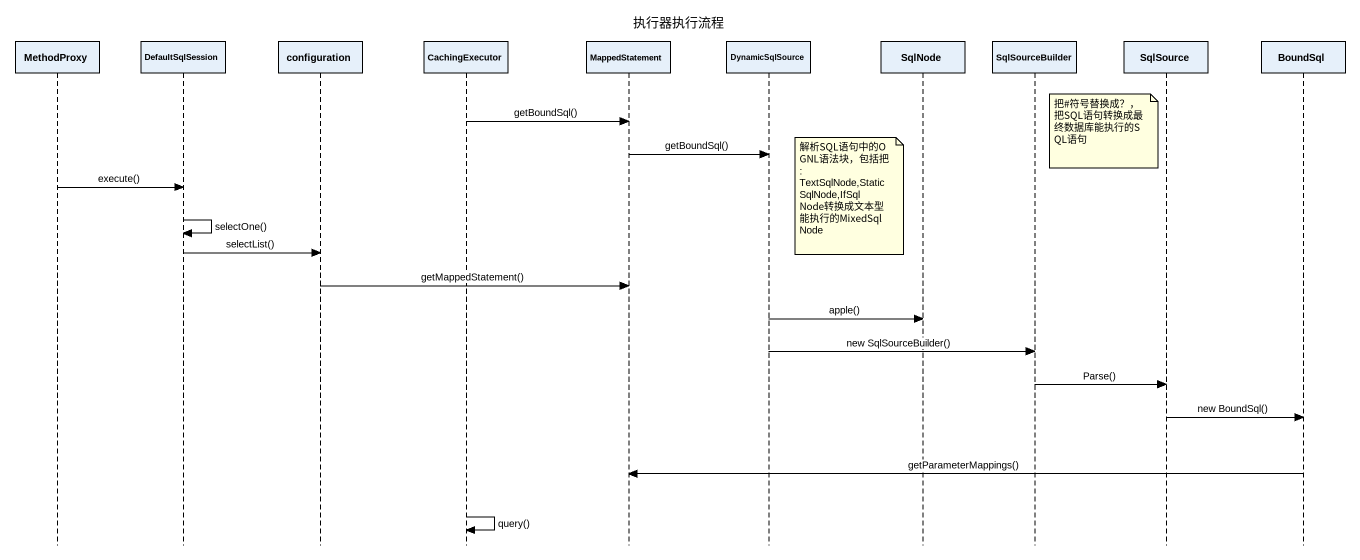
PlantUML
@startuml
title 执行器执行流程
hide footbox
participant MethodProxy
participant DefaultSqlSession
participant configuration
participant CachingExecutor
participant MappedStatement
participant DynamicSqlSource
participant SqlNode
participant SqlSourceBuilder
participant SqlSource
participant BoundSql

CachingExecutor -> MappedStatement : getBoundSql()
note left of SqlSource : 把#符号替换成？，把SQL语句转换成最终数据库能执行的SQL语句
MappedStatement -> DynamicSqlSource : getBoundSql()
MethodProxy -> DefaultSqlSession : execute()
note left of SqlNode : 解析SQL语句中的OGNL语法块，包括把: TextSqlNode,StaticSqlNode,IfSqlNode转换成文本型能执行的MixedSqlNode
DefaultSqlSession -> DefaultSqlSession : selectOne()
DefaultSqlSession -> configuration : selectList()
configuration -> MappedStatement : getMappedStatement()
DynamicSqlSource -> SqlNode : apple()
DynamicSqlSource -> SqlSourceBuilder : new SqlSourceBuilder()
SqlSourceBuilder -> SqlSource : Parse()
SqlSource -> BoundSql : new BoundSql()
BoundSql -> MappedStatement : getParameterMappings()
CachingExecutor -> CachingExecutor : query()
@enduml
